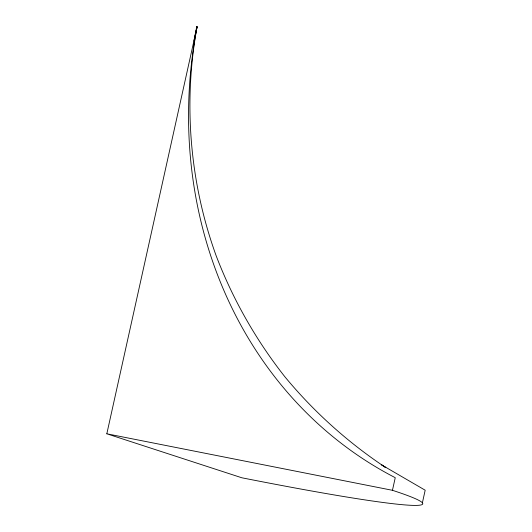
<?xml version="1.0" encoding="UTF-8"?>
<svg xmlns="http://www.w3.org/2000/svg" width="532" height="532" viewBox="0 0 532 532"><rect width="100%" height="100%" fill="white"/><g stroke="black" fill="none" stroke-linecap="round" stroke-linejoin="round"><path stroke-width="0.8" d="M106.819 433.799L197.066 26.706A431.671 387.881 -72 0 0 395.249 477.683L392.45 490.305A323.596 15.242 12.5 0 1 241.847 477.783L106.819 433.799L392.45 490.305M422.381 502.833L425.181 490.211L381.703 464.935L385.786 467.595C347.875 442.444 313.88 411.861 284.893 376.802C256.052 340.194 232.91 299.463 216.231 255.952C189.718 182.895 183.081 103.155 197.066 26.706A431.671 188.348 -78.8 0 0 195.124 36.329M193.914 41.183A438.022 191.188 -78.8 0 1 196.754 26.6"/></g></svg>
